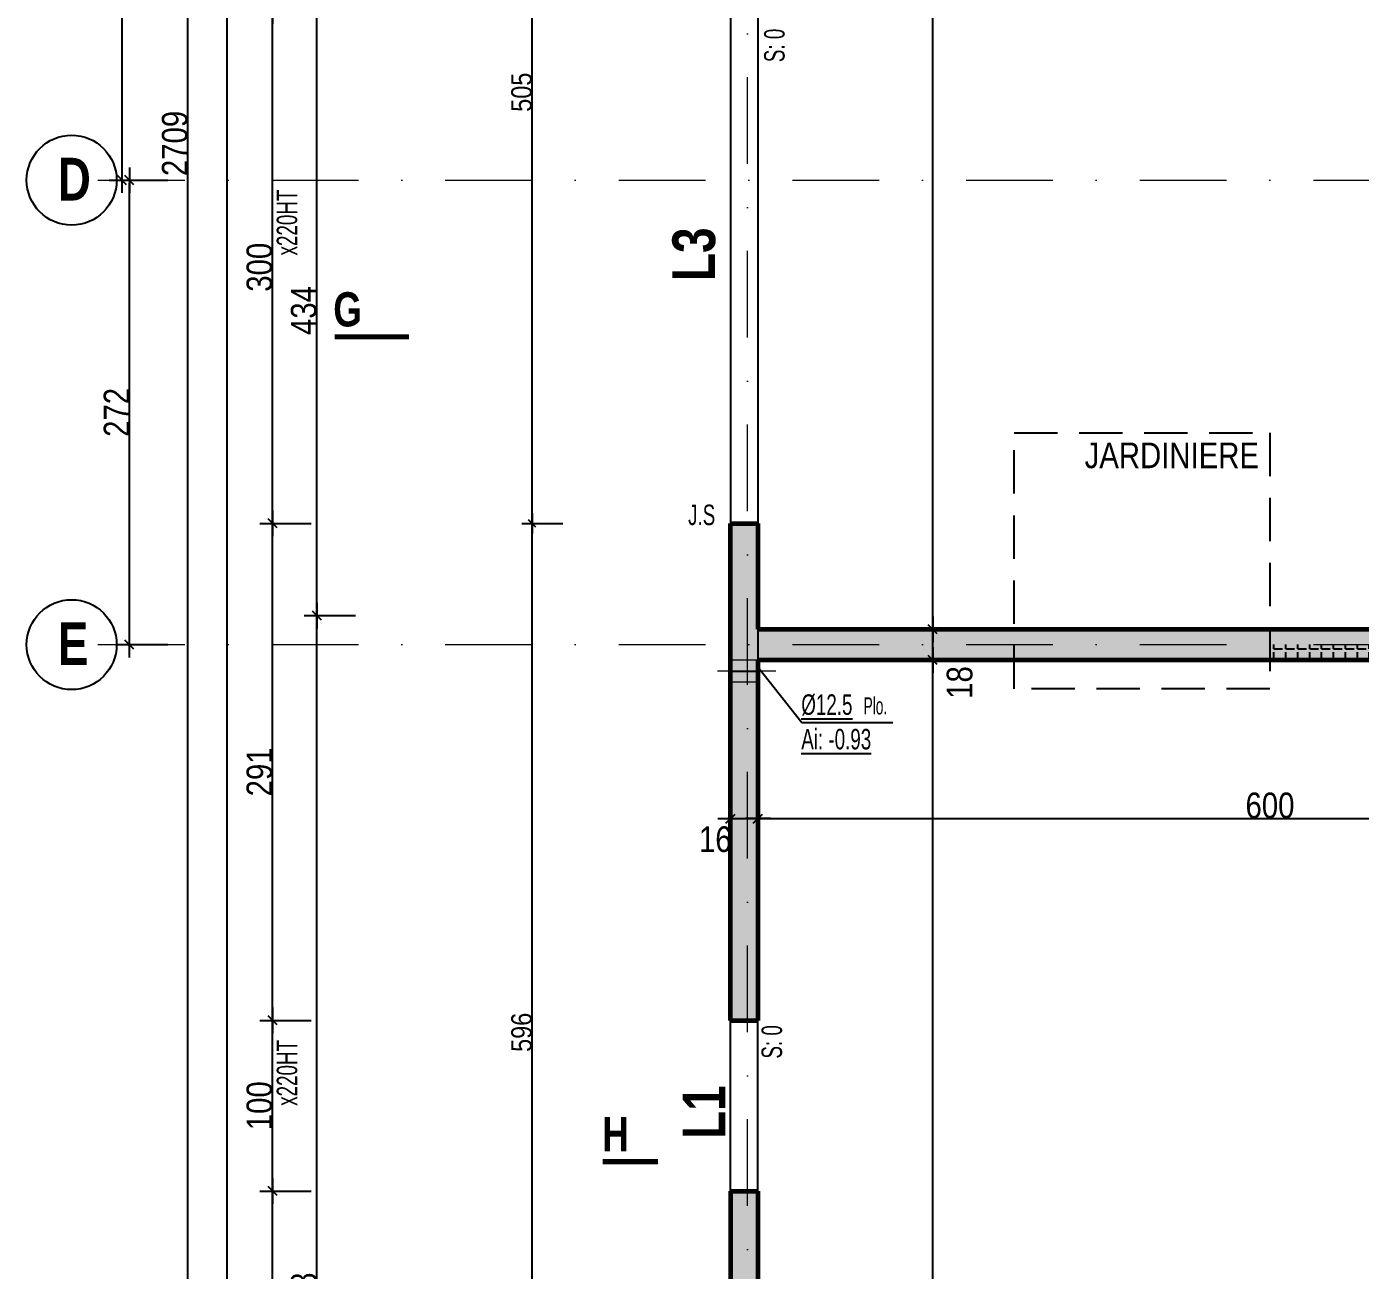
# Model space of a CAD drawing. Header units: millimetres. Extents: x 30537 to 37023, y -37354 to 0.
# Drawn here: x 30537 to 31318, y -35966 to -35238 of the extents above; entities that cross this region are included whole.
import ezdxf
from ezdxf.enums import TextEntityAlignment as Align

# ---------------------------------------------------------------- set-up
doc = ezdxf.new("R2010")
doc.units = ezdxf.units.MM
doc.linetypes.add('CACHEX2', pattern=[19.05, 12.7, -6.35])
doc.linetypes.add('TIRETPTX2', pattern=[50.8, 25.4, -12.7, 0, -12.7])
for name, color, linetype in [('01_cote_gen', 4, 'Continuous'), ('01_linteaux', 2, 'Continuous'), ('01_murs_sup', 2, 'CACHEX2'), ('01_poch_murs', 253, 'Continuous'), ('01_resv', 32, 'Continuous'), ('01_texte', 230, 'Continuous'), ('AA_COTES', 2, 'Continuous')]:
    doc.layers.add(name, color=color, linetype=linetype)
for name, color, linetype, lineweight in [('01_murs_coup', 5, 'Continuous', 60), ('01_tram_axes', 2, 'TIRETPTX2', 9), ('B Général', 7, 'Continuous', 5)]:
    doc.layers.add(name, color=color, linetype=linetype, lineweight=lineweight)
doc.styles.add('ARIAL NA', font='ARIALN.TTF')
doc.styles.add('impact', font='impact.ttf')
doc.styles.add('STYLE2', font='ARIALN.TTF')
doc.dimstyles.new('JB50', dxfattribs={"dimscale": 0.1, "dimtxt": 150, "dimasz": 15, "dimexe": 0.1, "dimexo": 0.1, "dimgap": 0.09, "dimtad": 1, "dimdec": 1, "dimdsep": 46, "dimtxsty": 'STYLE2', "dimblk1": 'BOND_G', "dimblk2": 'BOND_D', "dimsah": 1, "dimcen": 1.5, "dimdle": 0.01, "dimse1": 1, "dimse2": 1, "dimclrd": 4, "dimclre": 2, "dimclrt": 6, "dimazin": 2, "dimtfac": 2.333333, "dimtdec": 1, "dimtix": 1, "dimtmove": 2, "dimatfit": 3, "dimldrblk": 'BOND_G', "dimfxl": 1, "dimtolj": 1, "dimtzin": 0, "dimarcsym": 0})
doc.dimstyles.new('JB50res', dxfattribs={"dimscale": 0.1, "dimtxt": 120, "dimasz": 12, "dimexe": 0.1, "dimexo": 0.1, "dimgap": 0.09, "dimtad": 1, "dimdec": 1, "dimdsep": 46, "dimtxsty": 'STYLE2', "dimblk1": 'BOND_G', "dimblk2": 'BOND_D', "dimsah": 1, "dimcen": 1.5, "dimdle": 0.01, "dimse1": 1, "dimse2": 1, "dimclrd": 4, "dimclre": 2, "dimclrt": 6, "dimazin": 2, "dimtfac": 2.333333, "dimtdec": 1, "dimtix": 1, "dimtmove": 2, "dimatfit": 3, "dimldrblk": 'BOND_G', "dimfxl": 1, "dimtolj": 1, "dimtzin": 0, "dimarcsym": 0})

# ---------------------------------------------------------------- blocks, each defined once
blk = doc.blocks.new('BOND_G')
at = {"layer": 'AA_COTES', "color": 0}
for p, q in [((0, -5), (0, 15)), ((5, 0), (-5, 0)), ((1.77, 1.77), (-1.77, -1.77))]:
    blk.add_line(p, q, dxfattribs=at)
blk = doc.blocks.new('BOND_D')
at = {"layer": 'AA_COTES', "color": 0}
for p, q in [((5, 0), (-5, 0)), ((-1.77, -1.77), (1.77, 1.77)), ((0, 5), (0, -15))]:
    blk.add_line(p, q, dxfattribs=at)
blk = doc.blocks.new('*D4460')
at = {"layer": '01_cote_gen', "color": 4, "lineweight": -2, "ltscale": 2, "transparency": 16777216}
blk.add_line((30950.77, -35701.9), (30963.78, -35701.9), dxfattribs=at)
at = {"layer": 'Defpoints', "color": 0, "ltscale": 2, "transparency": 16777216}
for p in [(30965.28, -35701.9), (30949.27, -35732.02), (30965.28, -35732.02)]:
    blk.add_point(p, dxfattribs=at)
at = {"layer": '01_cote_gen', "color": 4, "lineweight": -2, "ltscale": 2, "transparency": 16777216, "xscale": 1.5, "yscale": 1.5, "zscale": 1.5, "rotation": 180}
blk.add_blockref('BOND_G', (30949.27, -35701.9), dxfattribs=at)
at = {"layer": '01_cote_gen', "color": 4, "lineweight": -2, "ltscale": 2, "transparency": 16777216, "xscale": 1.5, "yscale": 1.5, "zscale": 1.5}
blk.add_blockref('BOND_D', (30965.28, -35701.9), dxfattribs=at)
at = {"layer": '01_cote_gen', "color": 6, "lineweight": 0, "ltscale": 2, "transparency": 16777216, "insert": (30940.37, -35714.02), "char_height": 15, "attachment_point": 5, "style": 'STYLE2'}
blk.add_mtext('\\A1;16', dxfattribs=at)
blk = doc.blocks.new('*D4461')
at = {"layer": '01_cote_gen', "color": 4, "lineweight": -2, "ltscale": 2, "transparency": 16777216}
blk.add_line((30966.78, -35701.9), (31563.78, -35701.9), dxfattribs=at)
at = {"layer": 'Defpoints', "color": 0, "ltscale": 2, "transparency": 16777216}
for p in [(31565.28, -35701.9), (31565.28, -35711.51), (30965.28, -35732.02)]:
    blk.add_point(p, dxfattribs=at)
at = {"layer": '01_cote_gen', "color": 4, "lineweight": -2, "ltscale": 2, "transparency": 16777216, "xscale": 1.5, "yscale": 1.5, "zscale": 1.5, "rotation": 180}
blk.add_blockref('BOND_G', (30965.28, -35701.9), dxfattribs=at)
at = {"layer": '01_cote_gen', "color": 4, "lineweight": -2, "ltscale": 2, "transparency": 16777216, "xscale": 1.5, "yscale": 1.5, "zscale": 1.5}
blk.add_blockref('BOND_D', (31565.28, -35701.9), dxfattribs=at)
at = {"layer": '01_cote_gen', "color": 6, "lineweight": 0, "ltscale": 2, "transparency": 16777216, "insert": (31265.28, -35694.23), "char_height": 15, "attachment_point": 5, "style": 'STYLE2'}
blk.add_mtext('\\A1;600', dxfattribs=at)
blk = doc.blocks.new('*D4093')
at = {"layer": '01_cote_gen', "color": 4, "lineweight": -2, "ltscale": 0.1, "transparency": 16777216}
blk.add_line((30631.48, -36659.51), (30631.48, -33953.51), dxfattribs=at)
at = {"layer": 'Defpoints', "color": 0, "ltscale": 0.1, "transparency": 16777216}
for p in [(30631.48, -33952.01), (30672.52, -33952.01), (30760.06, -36661.01)]:
    blk.add_point(p, dxfattribs=at)
at = {"layer": '01_cote_gen', "color": 4, "lineweight": -2, "ltscale": 0.1, "transparency": 16777216, "xscale": 1.5, "yscale": 1.5, "zscale": 1.5}
for name, p, rotation in [('BOND_D', (30631.48, -33952.01), 90), ('BOND_G', (30631.48, -36661.01), 270)]:
    blk.add_blockref(name, p, dxfattribs=dict(at, rotation=rotation))
at = {"layer": '01_cote_gen', "color": 6, "ltscale": 0.1, "transparency": 16777216, "insert": (30623.81, -35306.51), "char_height": 15, "attachment_point": 5, "rotation": 90, "style": 'STYLE2'}
blk.add_mtext('\\A1;2709', dxfattribs=at)
blk = doc.blocks.new('*D4095')
at = {"layer": '01_cote_gen', "color": 4, "lineweight": -2, "ltscale": 0.1, "transparency": 16777216}
blk.add_line((30654.52, -36379.51), (30654.52, -33953.51), dxfattribs=at)
at = {"layer": 'Defpoints', "color": 0, "ltscale": 0.1, "transparency": 16777216}
for p in [(30654.52, -33952.01), (30672.52, -33952.01), (30672.52, -36381.01)]:
    blk.add_point(p, dxfattribs=at)
at = {"layer": '01_cote_gen', "color": 4, "lineweight": -2, "ltscale": 0.1, "transparency": 16777216, "xscale": 1.5, "yscale": 1.5, "zscale": 1.5}
for name, p, rotation in [('BOND_D', (30654.52, -33952.01), 90), ('BOND_G', (30654.52, -36381.01), 270)]:
    blk.add_blockref(name, p, dxfattribs=dict(at, rotation=rotation))
at = {"layer": '01_cote_gen', "color": 6, "ltscale": 0.1, "transparency": 16777216, "insert": (30646.85, -35166.51), "char_height": 15, "attachment_point": 5, "rotation": 90, "style": 'STYLE2'}
blk.add_mtext('\\A1;2429', dxfattribs=at)
blk = doc.blocks.new('*D4098')
at = {"layer": '01_cote_gen', "color": 4, "lineweight": -2, "ltscale": 0.1, "transparency": 16777216}
blk.add_line((30681.07, -36123.51), (30681.07, -35921.51), dxfattribs=at)
at = {"layer": 'Defpoints', "color": 0, "ltscale": 0.1, "transparency": 16777216}
for p in [(30681.07, -35920.01), (30760.06, -35920.01), (30760.06, -36125.01)]:
    blk.add_point(p, dxfattribs=at)
at = {"layer": '01_cote_gen', "color": 4, "lineweight": -2, "ltscale": 0.1, "transparency": 16777216, "xscale": 1.5, "yscale": 1.5, "zscale": 1.5}
for name, p, rotation in [('BOND_D', (30681.07, -35920.01), 90), ('BOND_G', (30681.07, -36125.01), 270)]:
    blk.add_blockref(name, p, dxfattribs=dict(at, rotation=rotation))
at = {"layer": '01_cote_gen', "color": 6, "ltscale": 0.1, "transparency": 16777216, "insert": (30673.4, -36022.51), "char_height": 15, "attachment_point": 5, "rotation": 90, "style": 'STYLE2'}
blk.add_mtext('\\A1;205', dxfattribs=at)
blk = doc.blocks.new('*D4099')
at = {"layer": '01_cote_gen', "color": 4, "lineweight": -2, "ltscale": 0.1, "transparency": 16777216}
blk.add_line((30681.07, -35918.51), (30681.07, -35821.51), dxfattribs=at)
at = {"layer": 'Defpoints', "color": 0, "ltscale": 0.1, "transparency": 16777216}
for p in [(30681.07, -35820.01), (30760.06, -35820.01), (30760.06, -35920.01)]:
    blk.add_point(p, dxfattribs=at)
at = {"layer": '01_cote_gen', "color": 4, "lineweight": -2, "ltscale": 0.1, "transparency": 16777216, "xscale": 1.5, "yscale": 1.5, "zscale": 1.5}
for name, p, rotation in [('BOND_D', (30681.07, -35820.01), 90), ('BOND_G', (30681.07, -35920.01), 270)]:
    blk.add_blockref(name, p, dxfattribs=dict(at, rotation=rotation))
at = {"layer": '01_cote_gen', "color": 6, "ltscale": 0.1, "transparency": 16777216, "insert": (30673.4, -35870.01), "char_height": 15, "attachment_point": 5, "rotation": 90, "style": 'STYLE2'}
blk.add_mtext('\\A1;100', dxfattribs=at)
blk = doc.blocks.new('*D4100')
at = {"layer": '01_cote_gen', "color": 4, "lineweight": -2, "ltscale": 0.1, "transparency": 16777216}
blk.add_line((30681.07, -35818.51), (30681.07, -35530.51), dxfattribs=at)
at = {"layer": 'Defpoints', "color": 0, "ltscale": 0.1, "transparency": 16777216}
for p in [(30681.07, -35529.01), (30760.06, -35529.01), (30760.06, -35820.01)]:
    blk.add_point(p, dxfattribs=at)
at = {"layer": '01_cote_gen', "color": 4, "lineweight": -2, "ltscale": 0.1, "transparency": 16777216, "xscale": 1.5, "yscale": 1.5, "zscale": 1.5}
for name, p, rotation in [('BOND_D', (30681.07, -35529.01), 90), ('BOND_G', (30681.07, -35820.01), 270)]:
    blk.add_blockref(name, p, dxfattribs=dict(at, rotation=rotation))
at = {"layer": '01_cote_gen', "color": 6, "ltscale": 0.1, "transparency": 16777216, "insert": (30673.4, -35674.51), "char_height": 15, "attachment_point": 5, "rotation": 90, "style": 'STYLE2'}
blk.add_mtext('\\A1;291', dxfattribs=at)
blk = doc.blocks.new('*D4101')
at = {"layer": '01_cote_gen', "color": 4, "lineweight": -2, "ltscale": 0.1, "transparency": 16777216}
blk.add_line((30681.07, -35527.51), (30681.07, -35230.51), dxfattribs=at)
at = {"layer": 'Defpoints', "color": 0, "ltscale": 0.1, "transparency": 16777216}
for p in [(30681.07, -35229.01), (30760.06, -35229.01), (30760.06, -35529.01)]:
    blk.add_point(p, dxfattribs=at)
at = {"layer": '01_cote_gen', "color": 4, "lineweight": -2, "ltscale": 0.1, "transparency": 16777216, "xscale": 1.5, "yscale": 1.5, "zscale": 1.5}
for name, p, rotation in [('BOND_D', (30681.07, -35229.01), 90), ('BOND_G', (30681.07, -35529.01), 270)]:
    blk.add_blockref(name, p, dxfattribs=dict(at, rotation=rotation))
at = {"layer": '01_cote_gen', "color": 6, "ltscale": 0.1, "transparency": 16777216, "insert": (30673.4, -35379.01), "char_height": 15, "attachment_point": 5, "rotation": 90, "style": 'STYLE2'}
blk.add_mtext('\\A1;300', dxfattribs=at)
blk = doc.blocks.new('*D4145')
at = {"layer": '01_cote_gen', "color": 4, "lineweight": -2, "ltscale": 0.1, "transparency": 16777216}
blk.add_line((30707.03, -36379.51), (30707.03, -35584.51), dxfattribs=at)
at = {"layer": 'Defpoints', "color": 0, "ltscale": 0.1, "transparency": 16777216}
for p in [(30707.03, -35583.01), (30925.19, -35583.01), (31057.89, -36381.01)]:
    blk.add_point(p, dxfattribs=at)
at = {"layer": '01_cote_gen', "color": 4, "lineweight": -2, "ltscale": 0.1, "transparency": 16777216, "xscale": 1.5, "yscale": 1.5, "zscale": 1.5}
for name, p, rotation in [('BOND_D', (30707.03, -35583.01), 90), ('BOND_G', (30707.03, -36381.01), 270)]:
    blk.add_blockref(name, p, dxfattribs=dict(at, rotation=rotation))
at = {"layer": '01_cote_gen', "color": 6, "ltscale": 0.1, "transparency": 16777216, "insert": (30699.37, -35982.01), "char_height": 15, "attachment_point": 5, "rotation": 90, "style": 'STYLE2'}
blk.add_mtext('\\A1;798', dxfattribs=at)
blk = doc.blocks.new('*D4163')
at = {"layer": '01_cote_gen', "color": 4, "lineweight": -2, "ltscale": 0.1, "transparency": 16777216}
blk.add_line((30707.03, -35581.51), (30707.03, -35150.51), dxfattribs=at)
at = {"layer": 'Defpoints', "color": 0, "ltscale": 0.1, "transparency": 16777216}
for p in [(30707.03, -35149.01), (30729.53, -35149.01), (30729.53, -35583.01)]:
    blk.add_point(p, dxfattribs=at)
at = {"layer": '01_cote_gen', "color": 4, "lineweight": -2, "ltscale": 0.1, "transparency": 16777216, "xscale": 1.5, "yscale": 1.5, "zscale": 1.5}
for name, p, rotation in [('BOND_D', (30707.03, -35149.01), 90), ('BOND_G', (30707.03, -35583.01), 270)]:
    blk.add_blockref(name, p, dxfattribs=dict(at, rotation=rotation))
at = {"layer": '01_cote_gen', "color": 6, "ltscale": 0.1, "transparency": 16777216, "insert": (30699.37, -35404.35), "char_height": 15, "attachment_point": 5, "rotation": 90, "style": 'STYLE2'}
blk.add_mtext('\\A1;434', dxfattribs=at)
blk = doc.blocks.new('*D4211')
at = {"layer": '01_cote_gen', "color": 4, "lineweight": -2, "ltscale": 0.1, "transparency": 16777216}
blk.add_line((31067.77, -36363.51), (31067.77, -35610.51), dxfattribs=at)
at = {"layer": 'Defpoints', "color": 0, "ltscale": 0.1, "transparency": 16777216}
for p in [(31067.77, -35609.01), (31133.66, -35609.01), (31075.27, -36365.01)]:
    blk.add_point(p, dxfattribs=at)
at = {"layer": '01_cote_gen', "color": 4, "lineweight": -2, "ltscale": 0.1, "transparency": 16777216, "xscale": 1.5, "yscale": 1.5, "zscale": 1.5}
for name, p, rotation in [('BOND_D', (31067.77, -35609.01), 90), ('BOND_G', (31067.77, -36365.01), 270)]:
    blk.add_blockref(name, p, dxfattribs=dict(at, rotation=rotation))
at = {"layer": '01_cote_gen', "color": 6, "ltscale": 0.1, "transparency": 16777216, "insert": (31060.1, -35987.01), "char_height": 15, "attachment_point": 5, "rotation": 90, "style": 'STYLE2'}
blk.add_mtext('\\A1;756', dxfattribs=at)
blk = doc.blocks.new('*D4212')
at = {"layer": '01_cote_gen', "color": 4, "lineweight": -2, "ltscale": 0.1, "transparency": 16777216}
blk.add_line((31067.77, -35607.51), (31067.77, -35592.51), dxfattribs=at)
at = {"layer": 'Defpoints', "color": 0, "ltscale": 0.1, "transparency": 16777216}
for p in [(31067.77, -35591.01), (31131.81, -35591.01), (31131.81, -35609.01)]:
    blk.add_point(p, dxfattribs=at)
at = {"layer": '01_cote_gen', "color": 4, "lineweight": -2, "ltscale": 0.1, "transparency": 16777216, "xscale": 1.5, "yscale": 1.5, "zscale": 1.5}
for name, p, rotation in [('BOND_D', (31067.77, -35591.01), 90), ('BOND_G', (31067.77, -35609.01), 270)]:
    blk.add_blockref(name, p, dxfattribs=dict(at, rotation=rotation))
at = {"layer": '01_cote_gen', "color": 6, "ltscale": 0.1, "transparency": 16777216, "insert": (31083.54, -35622.16), "char_height": 15, "attachment_point": 5, "rotation": 90, "style": 'STYLE2'}
blk.add_mtext('\\A1;18', dxfattribs=at)
blk = doc.blocks.new('*D4213')
at = {"layer": '01_cote_gen', "color": 4, "lineweight": -2, "ltscale": 0.1, "transparency": 16777216}
blk.add_line((31067.77, -35589.51), (31067.77, -34798.51), dxfattribs=at)
at = {"layer": 'Defpoints', "color": 0, "ltscale": 0.1, "transparency": 16777216}
for p in [(31067.77, -34797.01), (31117.72, -34797.01), (31117.72, -35591.01)]:
    blk.add_point(p, dxfattribs=at)
at = {"layer": '01_cote_gen', "color": 4, "lineweight": -2, "ltscale": 0.1, "transparency": 16777216, "xscale": 1.5, "yscale": 1.5, "zscale": 1.5}
for name, p, rotation in [('BOND_D', (31067.77, -34797.01), 90), ('BOND_G', (31067.77, -35591.01), 270)]:
    blk.add_blockref(name, p, dxfattribs=dict(at, rotation=rotation))
at = {"layer": '01_cote_gen', "color": 6, "ltscale": 0.1, "transparency": 16777216, "insert": (31060.1, -35194.01), "char_height": 15, "attachment_point": 5, "rotation": 90, "style": 'STYLE2'}
blk.add_mtext('\\A1;794', dxfattribs=at)
blk = doc.blocks.new('*D4519')
at = {"layer": '01_cote_gen', "color": 4, "lineweight": -2, "ltscale": 0.1, "transparency": 16777216}
blk.add_line((30597.18, -35598.51), (30597.18, -35329.51), dxfattribs=at)
at = {"layer": 'Defpoints', "color": 0, "ltscale": 0.1, "transparency": 16777216}
for p in [(30578.78, -35328.01), (30597.18, -35328.01), (30578.78, -35600.01)]:
    blk.add_point(p, dxfattribs=at)
at = {"layer": '01_cote_gen', "color": 4, "lineweight": -2, "ltscale": 0.1, "transparency": 16777216, "xscale": 1.5, "yscale": 1.5, "zscale": 1.5}
for name, p, rotation in [('BOND_D', (30597.18, -35328.01), 90), ('BOND_G', (30597.18, -35600.01), 270)]:
    blk.add_blockref(name, p, dxfattribs=dict(at, rotation=rotation))
at = {"layer": '01_cote_gen', "color": 6, "ltscale": 0.1, "transparency": 16777216, "insert": (30589.64, -35464.01), "char_height": 15, "attachment_point": 5, "rotation": 90, "style": 'STYLE2'}
blk.add_mtext('\\A1;272', dxfattribs=at)
blk = doc.blocks.new('*D4520')
at = {"layer": '01_cote_gen', "color": 4, "lineweight": -2, "ltscale": 0.1, "transparency": 16777216}
blk.add_line((30592.9, -35326.51), (30592.9, -34719.51), dxfattribs=at)
at = {"layer": 'Defpoints', "color": 0, "ltscale": 0.1, "transparency": 16777216}
for p in [(30592.9, -34718.01), (30592.9, -34718.01), (30578.78, -35328.01)]:
    blk.add_point(p, dxfattribs=at)
at = {"layer": '01_cote_gen', "color": 4, "lineweight": -2, "ltscale": 0.1, "transparency": 16777216, "xscale": 1.5, "yscale": 1.5, "zscale": 1.5}
for name, p, rotation in [('BOND_D', (30592.9, -34718.01), 90), ('BOND_G', (30592.9, -35328.01), 270)]:
    blk.add_blockref(name, p, dxfattribs=dict(at, rotation=rotation))
at = {"layer": '01_cote_gen', "color": 6, "ltscale": 0.1, "transparency": 16777216, "insert": (30585.23, -35023.01), "char_height": 15, "attachment_point": 5, "rotation": 90, "style": 'STYLE2'}
blk.add_mtext('\\A1;610', dxfattribs=at)
blk = doc.blocks.new('*D4435')
at = {"layer": '01_cote_gen', "color": 4, "lineweight": -2, "ltscale": 0.1, "transparency": 16777216}
blk.add_line((30833.08, -36123.81), (30833.08, -35530.21), dxfattribs=at)
at = {"layer": 'Defpoints', "color": 0, "ltscale": 0.1, "transparency": 16777216}
for p in [(30833.08, -35529.01), (30965.27, -35529.01), (30851.08, -36125.01)]:
    blk.add_point(p, dxfattribs=at)
at = {"layer": '01_cote_gen', "color": 4, "lineweight": -2, "ltscale": 0.1, "transparency": 16777216, "xscale": 1.2, "yscale": 1.2, "zscale": 1.2}
for name, p, rotation in [('BOND_D', (30833.08, -35529.01), 90), ('BOND_G', (30833.08, -36125.01), 270)]:
    blk.add_blockref(name, p, dxfattribs=dict(at, rotation=rotation))
at = {"layer": '01_cote_gen', "color": 6, "ltscale": 0.1, "transparency": 16777216, "insert": (30826.94, -35827.01), "char_height": 12, "attachment_point": 5, "rotation": 90, "style": 'STYLE2'}
blk.add_mtext('\\A1;596', dxfattribs=at)
blk = doc.blocks.new('*D4073')
at = {"layer": '01_cote_gen', "color": 4, "lineweight": -2, "ltscale": 0.1, "transparency": 16777216}
blk.add_line((30833.08, -35527.81), (30833.08, -35025.21), dxfattribs=at)
at = {"layer": 'Defpoints', "color": 0, "ltscale": 0.1, "transparency": 16777216}
for p in [(30833.08, -35024.01), (30851.08, -35024.01), (30851.08, -35529.01)]:
    blk.add_point(p, dxfattribs=at)
at = {"layer": '01_cote_gen', "color": 4, "lineweight": -2, "ltscale": 0.1, "transparency": 16777216, "xscale": 1.2, "yscale": 1.2, "zscale": 1.2}
for name, p, rotation in [('BOND_D', (30833.08, -35024.01), 90), ('BOND_G', (30833.08, -35529.01), 270)]:
    blk.add_blockref(name, p, dxfattribs=dict(at, rotation=rotation))
at = {"layer": '01_cote_gen', "color": 6, "ltscale": 0.1, "transparency": 16777216, "insert": (30826.94, -35276.51), "char_height": 12, "attachment_point": 5, "rotation": 90, "style": 'STYLE2'}
blk.add_mtext('\\A1;505', dxfattribs=at)

msp = doc.modelspace()

# ---------------------------------------------------------------- hatches: boundary and pattern name
at = {"layer": '01_poch_murs', "ltscale": 0.1}
h = msp.add_hatch(color=256, dxfattribs=at)
h.dxf.hatch_style = 1
h.paths.add_polyline_path([(31662.26, -33952.01), (31565.27, -33952.01), (31565.27, -33752.01), (31565.27, -33952.01), (31462.26, -33952.01), (31462.26, -33968.01), (31565.26, -33968.01), (31565.26, -34613.01), (31583.26, -34613.01), (31583.26, -34579.01), (31959.27, -34579.01), (31959.26, -34560.98), (31583.26, -34561.01), (31583.26, -33968.01), (31662.26, -33968.01)])
h.paths.add_polyline_path([(31362.26, -33952.01), (31262.26, -33952.01), (31262.26, -33968.01), (31362.26, -33968.01)])
h.paths.add_polyline_path([(31062.26, -33952.01), (30949.27, -33952.01), (30949.27, -34424.01), (30965.27, -34424.01), (30965.27, -33968.01), (31062.26, -33968.01)])
h.paths.add_polyline_path([(32062.26, -33952.01), (31862.26, -33952.01), (31862.26, -33968.01), (32062.26, -33968.01)])
h.paths.add_polyline_path([(32333.26, -33752.01), (32317.27, -33752.01), (32317.27, -33952.01), (32317.26, -33952.01), (32162.26, -33952.01), (32162.26, -33968.01), (32317.26, -33968.01), (32317.26, -34561.01), (32061.26, -34561.01), (32061.26, -34579.01), (32333.26, -34578.99)])
h.paths.add_polyline_path([(32561.26, -33952.01), (32335.26, -33952.01), (32335.26, -34579.01), (32587.26, -34579.01), (32587.26, -34561.01), (32351.26, -34561.01), (32351.26, -33968.01), (32561.26, -33968.01)])
h.paths.add_polyline_path([(32819.26, -33952.01), (32661.26, -33952.01), (32661.26, -33968.01), (32819.26, -33968.01)])
h.paths.add_polyline_path([(33137.26, -33952.01), (32919.26, -33952.01), (32919.26, -33968.01), (33137.26, -33968.01)])
h.paths.add_polyline_path([(33374.26, -33952.01), (33237.26, -33952.01), (33237.26, -33968.01), (33358.26, -33968.01), (33358.26, -34019.01), (33374.26, -34019.01)])
h.paths.add_polyline_path([(33374.26, -34219.01), (33358.26, -34219.01), (33358.76, -34365.05), (33374.76, -34365.05)])
h.paths.add_polyline_path([(33374.76, -34465.05), (33358.76, -34465.05), (33358.26, -34635.01), (32932.26, -34635.01), (32932.26, -34570.01), (32912.26, -34570.01), (32912.26, -34635.01), (32746.26, -34635.01), (32746.26, -34561.01), (32689.26, -34561.01), (32689.26, -34579.01), (32728.26, -34579.01), (32728.26, -34709.01), (32689.26, -34709.01), (32689.26, -34727.01), (32746.26, -34727.01), (32746.26, -34653.01), (32912.26, -34653.01), (32912.26, -34718.01), (32932.26, -34718.01), (32932.26, -34653.01), (33358.26, -34653.01), (33358.26, -34823.01), (33374.26, -34823.01)])
h.paths.add_polyline_path([(32587.26, -34709.01), (32335.26, -34709.01), (32335.26, -35336.01), (32596.26, -35336.01), (32596.26, -35320.01), (32351.26, -35320.01), (32351.26, -34727.01), (32587.26, -34727.01)])
h.paths.add_polyline_path([(33374.26, -34923.01), (33358.26, -34923.01), (33358.26, -35019.01), (33374.26, -35019.01)])
h.paths.add_polyline_path([(31977.26, -34741.99), (31992.26, -34741.99), (31992.26, -34723.99), (31894.26, -34723.99), (31894.26, -34741.99), (31957.26, -34741.99), (31957.26, -34904.99), (31732.26, -34904.99), (31732.26, -34741.99), (31792.26, -34741.99), (31792.26, -34723.99), (31712.26, -34723.99), (31712.26, -35144.98), (31938.23, -35144.98), (31938.23, -35309.98), (31713.26, -35309.98), (31713.26, -35493.98), (31731.26, -35493.98), (31731.26, -35329.98), (31958.23, -35329.98), (31958.23, -35101.99), (32317.26, -35101.99), (32317.26, -35375.01), (32333.26, -35375.01), (32333.26, -34723.99), (32094.26, -34723.99), (32094.26, -34741.99), (32317.26, -34741.99), (32317.26, -35081.99), (31977.26, -35081.99)])
h.paths.add_polyline_path([(31957.26, -34924.99), (31957.26, -35014.99), (31732.26, -35014.99), (31732.26, -34924.99)], flags=16)
h.paths.add_polyline_path([(31957.26, -35034.99), (31957.26, -35081.99), (31938.23, -35081.99), (31938.23, -35124.98), (31732.26, -35124.98), (31732.26, -35034.99)], flags=16)
h.paths.add_polyline_path([(31583.26, -34715.01), (31565.26, -34715.01), (31565.26, -34779.01), (30965.27, -34779.01), (30965.27, -34524.01), (30949.27, -34524.01), (30949.27, -34924.01), (30965.27, -34924.01), (30965.27, -34797.01), (31565.26, -34797.01), (31565.26, -35203), (31583.26, -35203)])
h.paths.add_polyline_path([(31583.26, -35305), (31565.26, -35305), (31565.29, -35591.01), (30965.29, -35591.01), (30965.27, -35529.01), (30949.27, -35529.01), (30949.27, -35820.01), (30965.27, -35820.01), (30965.29, -35609.01), (31565.29, -35609.01), (31565.26, -35814.01), (31606.26, -35814.01), (31606.26, -35796.01), (31583.26, -35796.01)])
h.paths.add_polyline_path([(31731.26, -35595.98), (31713.26, -35595.98), (31713.26, -35796.01), (31708.26, -35796.01), (31708.26, -35814.01), (31713.26, -35814.01), (31713.26, -36205), (31482.26, -36205), (31482.26, -36223), (31713.26, -36223), (31713.26, -36381.01), (31953.26, -36381.01), (31953.26, -36645.01), (31698.27, -36645.01), (31698.27, -36661.01), (32031.27, -36661.01), (32031.27, -36645.01), (31969.26, -36645.01), (31969.26, -36381.01), (31987.26, -36381.01), (31987.26, -36365.01), (31731.26, -36365.01)])
h.paths.add_polyline_path([(32333.26, -35475.01), (32317.26, -35475.01), (32317.26, -35719.01), (32333.26, -35719.01)])
h.paths.add_polyline_path([(32333.26, -35819.01), (32317.26, -35819.01), (32317.26, -36019.01), (32333.26, -36019.01)])
h.paths.add_polyline_path([(32333.26, -36119.01), (32317.26, -36119.01), (32317.26, -36365.01), (32287.26, -36365.01), (32287.26, -36381.01), (32333.26, -36381.01)])
h.paths.add_polyline_path([(31328.27, -36365), (31290.27, -36365.01), (31290.27, -36381.01), (31312.27, -36381), (31312.27, -36645), (31251.27, -36645.01), (31251.27, -36661.01), (31351.27, -36661.01), (31351.27, -36645.01), (31328.27, -36645.01)])
h.paths.add_polyline_path([(30965.27, -36225.01), (30949.27, -36225.01), (30949.27, -36381.01), (30990.27, -36381.01), (30990.27, -36365.01), (30965.27, -36365.01)])
h.paths.add_polyline_path([(30965.27, -35920.01), (30949.27, -35920.01), (30949.27, -36125.01), (30965.27, -36125.01)])
h.paths.add_polyline_path([(31598.27, -36645.01), (31451.27, -36645.01), (31451.27, -36661.01), (31598.27, -36661.01)])
h.paths.add_polyline_path([(31964.26, -34760.38), (31964.41, -34760.38), (31964.41, -34749.79), (31964.26, -34749.79)], flags=16)
h.paths.add_polyline_path([(31317.06, -36497.71), (31317.06, -36466.48)], flags=16)
h = msp.add_hatch(dxfattribs=at)
h.set_pattern_fill('ANGLE', color=256)
h.set_pattern_definition([(0, (11025.045, 0), (0, 6.985), [5.08, -1.905]), (90, (11025.045, 0), (-6.985, 4e-16), [5.08, -1.905])])
h.paths.add_polyline_path([(31574.26, -35600.01), (31265.27, -35600.01), (31265.27, -35609.01), (31565.29, -35609.01), (31565.26, -35814.01), (31574.26, -35814.01)])

# ---------------------------------------------------------------- linework, layer by layer
at = {"layer": '01_cote_gen', "ltscale": 0.1}
msp.add_line((30965.29, -35613.01), (30990.99, -35645.57), dxfattribs=at)
at = {"layer": '01_linteaux', "ltscale": 0.1}
for p, q in [((30949.27, -35229.01), (30949.27, -35529.01)), ((30965.27, -35229.01), (30965.27, -35529.01)), ((30949.28, -35615.51), (30965.31, -35615.51)), ((30949.27, -35920.01), (30949.27, -35820.01)), ((30965.27, -35920.01), (30965.27, -35820.01))]:
    msp.add_line(p, q, dxfattribs=at)
at = {"layer": '01_murs_coup'}
for p, q in [((30949.27, -35820.01), (30949.27, -35529.01)), ((30949.27, -35529.01), (30965.27, -35529.01)), ((30965.27, -35529.01), (30965.29, -35591.01)), ((30965.29, -35591.01), (31565.29, -35591.01)), ((30965.29, -35609.01), (30965.27, -35820.01)), ((31565.29, -35609.01), (30965.29, -35609.01)), ((30949.27, -35820.01), (30965.27, -35820.01)), ((30949.27, -35920.01), (30965.27, -35920.01)), ((30949.27, -35920.01), (30949.27, -36125.01)), ((30965.27, -35920.01), (30965.27, -36125.01))]:
    msp.add_line(p, q, dxfattribs=at)
at = {"layer": '01_murs_sup', "ltscale": 2}
for p, q in [((31115.34, -35625.88), (31115.34, -35475.88)), ((31115.34, -35475.88), (31265.27, -35475.88)), ((31115.34, -35625.88), (31115.34, -35475.88)), ((31115.34, -35475.88), (31265.27, -35475.88)), ((31265.27, -35475.88), (31265.27, -35625.88)), ((31265.27, -35475.88), (31265.27, -35625.88)), ((30965.29, -35591.01), (30965.29, -35609.01)), ((31265.27, -35625.88), (31115.34, -35625.88)), ((31265.27, -35625.88), (31115.34, -35625.88))]:
    msp.add_line(p, q, dxfattribs=at)
at = {"layer": '01_resv', "lineweight": 0}
for p, q in [((30965.29, -35609.01), (30949.29, -35609.01)), ((30965.29, -35609.01), (30949.29, -35609.01)), ((30975.71, -35615.51), (30941.63, -35615.51)), ((30975.74, -35615.51), (30941.65, -35615.51)), ((30975.74, -35615.51), (30941.65, -35615.51)), ((30965.29, -35622.01), (30949.29, -35622.01)), ((30965.29, -35622.01), (30949.29, -35622.01))]:
    msp.add_line(p, q, dxfattribs=at)
msp.add_solid([(30949.29, -35609.01), (30965.29, -35609.01), (30965.29, -35622.01), (30949.29, -35622.01)], dxfattribs=at)
msp.add_solid([(30949.29, -35609.01), (30965.29, -35609.01), (30965.29, -35622.01), (30949.29, -35622.01)], dxfattribs=at)
at = {"layer": '01_texte'}
msp.add_line((30990.99, -35645.57), (31044.41, -35645.57), dxfattribs=at)
at = {"layer": '01_texte', "const_width": 3}
for points in [[(30717.44, -35419.71), (30760.99, -35419.71)], [(30874.44, -35902.74), (30906.81, -35902.74)]]:
    msp.add_lwpolyline(points, dxfattribs=at)
at = {"layer": '01_texte'}
for centre in [(30563.34, -35328.01), (30563.34, -35600.01)]:
    msp.add_circle(centre, 26.34, dxfattribs=at)
at = {"layer": '01_tram_axes', "color": 253, "ltscale": 2}
for p, q in [((30959.26, -36844), (30959.26, -33270.42)), ((30578.78, -35328.01), (33729.34, -35328.01)), ((30578.78, -35600.01), (33428.23, -35600.01))]:
    msp.add_line(p, q, dxfattribs=at)
at = {"layer": 'B Général', "color": 7, "linetype": 'Continuous', "lineweight": 5}
msp.add_line((31265.27, -35614.88), (31265.27, -35596.88), dxfattribs=at)
msp.add_line((31265.27, -35614.88), (31265.27, -35596.88), dxfattribs=at)

# ---------------------------------------------------------------- texts
at = {"layer": '01_texte', "style": 'ARIAL NA', "width": 0.8}
for s, p in [('S: 0', (30980.97, -35258.9)), ('x220HT', (30695.47, -35372.07)), ('S: 0', (30979.45, -35842.37)), ('x220HT', (30695.47, -35870.03))]:
    msp.add_text(s, height=12, rotation=90, dxfattribs=at).set_placement(p)
at = {"layer": '01_texte', "style": 'impact'}
for s, p in [('D', (30555.24, -35339.92)), ('E', (30555.24, -35611.92))]:
    msp.add_text(s, height=25, rotation=0, dxfattribs=at).set_placement(p)
for s, p in [('L3', (30947.75, -35371.36)), ('L1', (30953.82, -35873.75))]:
    msp.add_text(s, height=25, rotation=90, dxfattribs=at).set_placement(p, align=Align.BOTTOM_CENTER)
for s, p in [('G', (30724.96, -35403.64)), ('H', (30881.95, -35886.67))]:
    msp.add_text(s, height=20, dxfattribs=at).set_placement(p, align=Align.MIDDLE)
at = {"layer": '01_texte', "style": 'ARIAL NA'}
msp.add_text('JARDINIERE', height=15, dxfattribs=at).set_placement((31156.72, -35496.66))
at = {"layer": '01_texte'}
for s, height, style, width, p in [('J.S', 12, 'ARIAL NA', 0.8, (30924.45, -35529.99)), ('%%U%%C12.5', 12, 'STYLE2', 0.8, (30990.74, -35641.11)), ('Plo.', 10, 'STYLE2', 0.7, (31027.24, -35640.88)), ('%%UAi: -0.93', 12, 'STYLE2', 0.8, (30990.74, -35661.33))]:
    msp.add_text(s, height=height, dxfattribs=dict(at, style=style, width=width)).set_placement(p)

# ---------------------------------------------------------------- dimensions: what is measured, and where the dimension line sits
at = {"layer": '01_cote_gen', "ltscale": 0.1}
for base, p1, p2, dimstyle, picture, middle in [((30631.48, -33952.01), (30760.06, -36661.01), (30672.52, -33952.01), 'JB50', '*D4093', (30623.81, -35306.51)), ((30654.52, -33952.01), (30672.52, -36381.01), (30672.52, -33952.01), 'JB50', '*D4095', (30646.85, -35166.51)), ((30592.9, -34718.01), (30578.78, -35328.01), (30592.9, -34718.01), 'JB50', '*D4520', (30585.23, -35023.01)), ((31067.77, -34797.01), (31117.72, -35591.01), (31117.72, -34797.01), 'JB50', '*D4213', (31060.1, -35194.01)), ((30833.08, -35024.01), (30851.08, -35529.01), (30851.08, -35024.01), 'JB50res', '*D4073', (30826.94, -35276.51)), ((30681.07, -35229.01), (30760.06, -35529.01), (30760.06, -35229.01), 'JB50', '*D4101', (30673.4, -35379.01)), ((30597.18, -35328.01), (30578.78, -35600.01), (30578.78, -35328.01), 'JB50', '*D4519', (30589.64, -35464.01)), ((30681.07, -35529.01), (30760.06, -35820.01), (30760.06, -35529.01), 'JB50', '*D4100', (30673.4, -35674.51)), ((30833.08, -35529.01), (30851.08, -36125.01), (30965.27, -35529.01), 'JB50res', '*D4435', (30826.94, -35827.01)), ((30707.03, -35583.01), (31057.89, -36381.01), (30925.19, -35583.01), 'JB50', '*D4145', (30699.37, -35982.01)), ((31067.77, -35609.01), (31075.27, -36365.01), (31133.66, -35609.01), 'JB50', '*D4211', (31060.1, -35987.01)), ((30681.07, -35820.01), (30760.06, -35920.01), (30760.06, -35820.01), 'JB50', '*D4099', (30673.4, -35870.01)), ((30681.07, -35920.01), (30760.06, -36125.01), (30760.06, -35920.01), 'JB50', '*D4098', (30673.4, -36022.51))]:
    dim = msp.add_linear_dim(base=base, p1=p1, p2=p2, angle=90, dimstyle=dimstyle, dxfattribs=at)
    dim.commit()
    dim.dimension.update_dxf_attribs({"geometry": picture, "text_midpoint": middle})
for base, p1, p2, picture, middle in [((30707.03, -35149.01), (30729.53, -35583.01), (30729.53, -35149.01), '*D4163', (30699.37, -35404.35)), ((31067.77, -35591.01), (31131.81, -35609.01), (31131.81, -35591.01), '*D4212', (31083.54, -35622.16))]:
    dim = msp.add_linear_dim(base=base, p1=p1, p2=p2, angle=90, dimstyle='JB50', dxfattribs=at)
    dim.commit()
    dim.dimension.update_dxf_attribs({"geometry": picture, "text_midpoint": middle, "dimtype": 160})
at = {"layer": '01_cote_gen', "lineweight": 0, "ltscale": 2}
dim = msp.add_linear_dim(base=(31565.28, -35701.9), p1=(30965.28, -35732.02), p2=(31565.28, -35711.51), dimstyle='JB50', dxfattribs=at)
dim.commit()
dim.dimension.update_dxf_attribs({"geometry": '*D4461', "text_midpoint": (31265.28, -35694.23)})
dim = msp.add_linear_dim(base=(30965.28, -35701.9), p1=(30949.27, -35732.02), p2=(30965.28, -35732.02), dimstyle='JB50', dxfattribs=at)
dim.commit()
dim.dimension.update_dxf_attribs({"geometry": '*D4460', "text_midpoint": (30940.37, -35714.02), "dimtype": 160})

doc.saveas('drawing.dxf')
